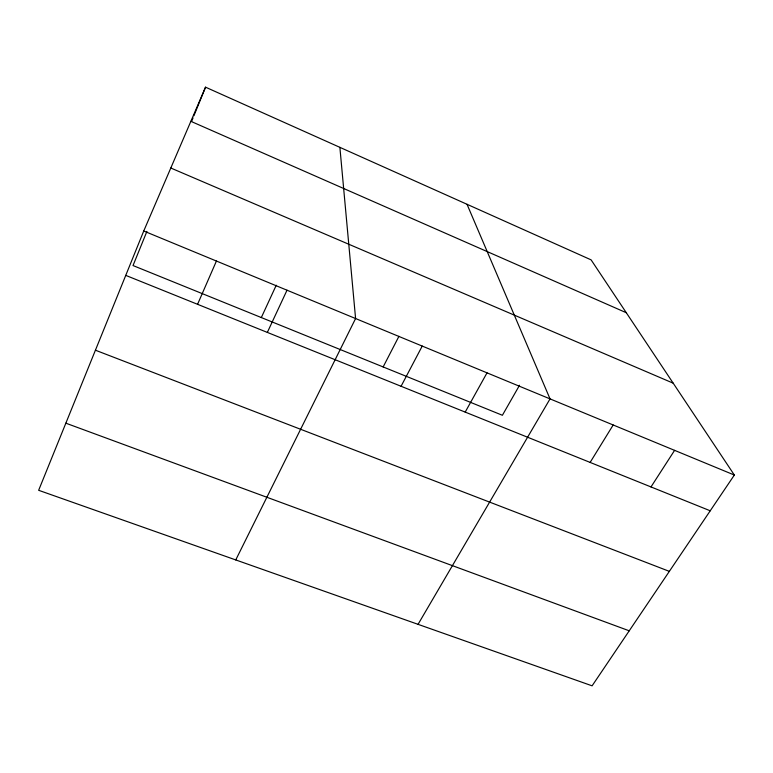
<?xml version="1.0" encoding="UTF-8"?>
<svg xmlns="http://www.w3.org/2000/svg" width="773" height="773" viewBox="0 0 773 773"><rect width="100%" height="100%" fill="white"/><g stroke="black" fill="none" stroke-linecap="round" stroke-linejoin="round"><path stroke-width="1.16" d="M143.739 231.001L38.65 490.295L592.099 685.825L734.35 475.047L591.103 259.863L205.531 87.175L143.739 231.001L734.35 475.047M146.909 231.407L133.024 265.554L502.392 415.275L519.533 385.254M191.675 121.264L193.028 117.95M193.926 115.747L205.531 87.175M197.569 304.301L216.43 261.032M261.322 317.558L276.241 285.237M267.342 332.409L287.015 290.204M235.755 559.932L355.59 318.534L339.878 147.353M383.147 366.943L398.936 336.313M401.071 386.268L422.232 346.072M465.201 412.096L487.019 372.847M418.058 624.333L550.038 398.887L467.027 204.294M590.137 462.418L613.182 424.976M650.992 486.932L674.597 450.35M65.85 423.179L629.232 630.807M95.427 350.208L669.341 571.363M125.748 275.381L710.223 510.789M170.804 168.012L673.196 383.176M190.863 121.322L626.294 312.727"/></g></svg>
